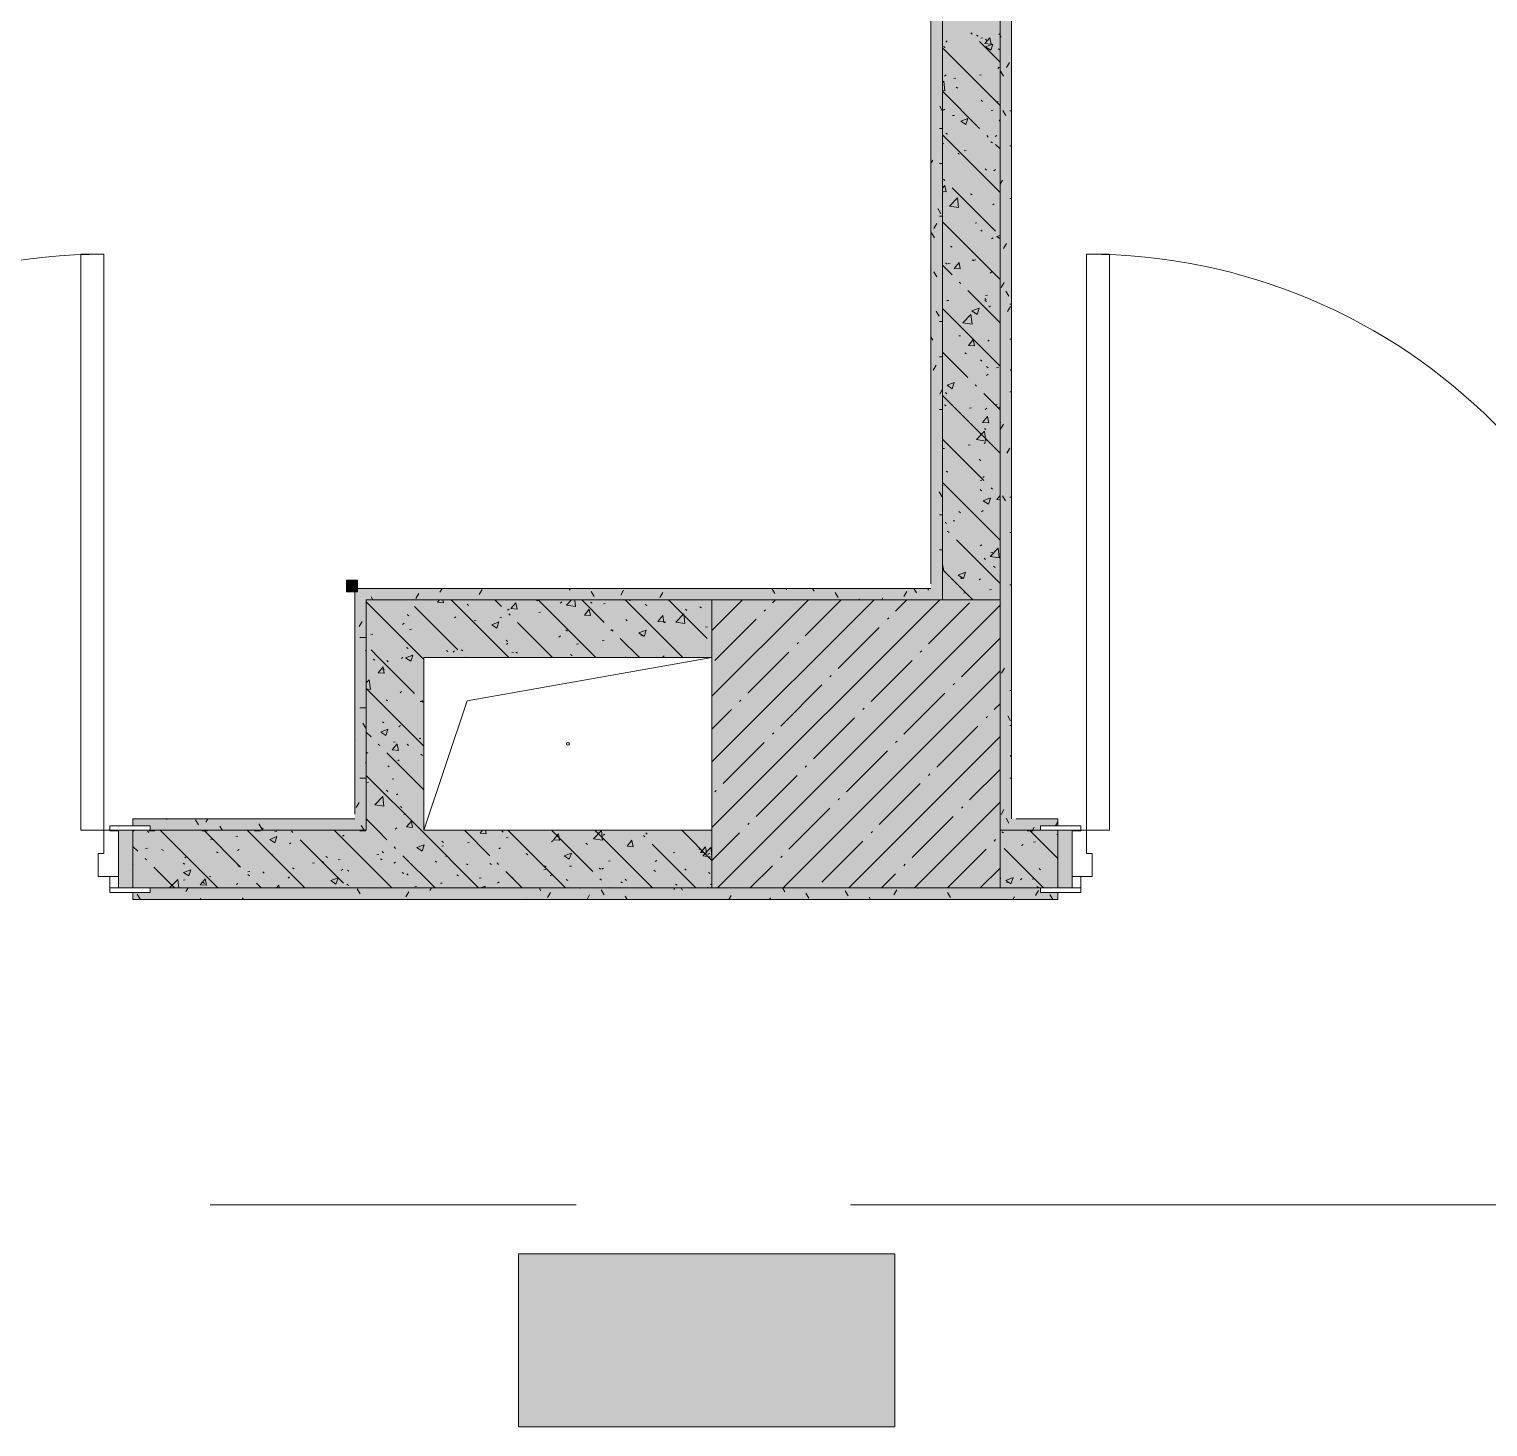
# Model space of a CAD drawing. Header units: millimetres. Extents: x -3817 to 677485, y -22715 to 103890.
# Drawn here: x 75808 to 78340, y 23676 to 26102 of the extents above; entities that cross this region are included whole.
import ezdxf

# ---------------------------------------------------------------- set-up
doc = ezdxf.new("R2010")
doc.units = ezdxf.units.MM
doc.layers.add('PDF _Геометрия', color=7, linetype='Continuous', true_color=0x1d1d1d)
doc.layers.add('PDF _Сплошная заливка', color=7, linetype='Continuous', true_color=0xffffff)

msp = doc.modelspace()

# ---------------------------------------------------------------- hatches: boundary and pattern name
at = {"layer": 'PDF _Сплошная заливка', "transparency": 33554559}
for points in [[(76393.3, 25111.4), (77373.3, 25111.4), (77373.3, 25131.3), (76373.3, 25131.3), (76373.3, 25111.4)], [(76493.3, 25011.3), (76993.3, 25011.3), (76993.3, 25111.4), (76393.3, 25111.4), (76393.3, 25011.3)], [(76993.3, 24611.4), (77493.3, 24611.4), (77493.3, 25111.4), (76993.3, 25111.4), (76993.3, 24753.5)], [(76393.3, 24711.3), (76493.3, 24711.3), (76493.3, 25011.3), (76393.3, 25011.3), (76393.3, 24753.5)]]:
    msp.add_hatch(color=256, dxfattribs=at).paths.add_polyline_path(points)
h = msp.add_hatch(color=256, dxfattribs=at)
h.paths.add_polyline_path([(82473.3, 24611.4), (82673.3, 24611.4), (82673.3, 24711.3), (82443.3, 24711.3), (82443.3, 24611.4)], flags=0)
h.paths.add_polyline_path([(77563.3, 24611.4), (77593.3, 24611.4), (77593.3, 24711.3), (77493.3, 24711.3), (77493.3, 24611.4)], flags=0)
h.paths.add_polyline_path([(75988.1, 24611.4), (76993.3, 24611.4), (76993.3, 24711.3), (75988.1, 24711.3)], flags=0)
h.paths.add_polyline_path([(74858.1, 24611.4), (74888.1, 24611.4), (74888.1, 24711.3), (74283.3, 24711.3), (74283.3, 24611.4)], flags=0)
h.paths.add_polyline_path([(81493.3, 24611.4), (81493.3, 24711.3), (81393.3, 24711.3), (81393.3, 24611.4), (81463.3, 24611.4)], flags=0)
h.paths.add_polyline_path([(80893.3, 24611.4), (80893.3, 24711.3), (78693.3, 24711.3), (78693.3, 24611.4), (80080.6, 24611.4)], flags=0)
h.paths.add_polyline_path([(73783.3, 24611.4), (73783.3, 24711.3), (71053.3, 24711.3), (71053.3, 24611.4), (72658.8, 24611.4)], flags=0)
h.paths.add_polyline_path([(69353.3, 24611.4), (69353.3, 24711.3), (68553.3, 24711.3), (68553.3, 24611.4), (69323.3, 24611.4)], flags=0)
h.paths.add_polyline_path([(70453.3, 24611.4), (70553.3, 24611.4), (70553.3, 24711.3), (70453.3, 24711.3)], flags=0)
h = msp.add_hatch(color=256, dxfattribs=at)
h.paths.add_polyline_path([(74858.1, 24711.3), (74858.1, 24719.3), (74888.1, 24719.3), (74888.1, 24731.3), (74303.3, 24731.3), (74303.3, 24711.3)], flags=0)
h.paths.add_polyline_path([(76373.3, 24711.3), (76373.3, 24731.3), (75988.1, 24731.3), (75988.1, 24719.3), (76018.1, 24719.3), (76018.1, 24711.3)], flags=0)
h = msp.add_hatch(color=256, dxfattribs=at)
h.paths.add_polyline_path([(78723.3, 24711.3), (80893.3, 24711.3), (80893.3, 24731.3), (78693.3, 24731.3), (78693.3, 24719.3), (78723.3, 24719.3), (78723.3, 24711.6)], flags=0)
h.paths.add_polyline_path([(77513.3, 24711.3), (77563.3, 24711.3), (77564.5, 24719.3), (77593.3, 24719.3), (77593.3, 24731.3), (77513.3, 24731.3)], flags=0)
h = msp.add_hatch(color=256, dxfattribs=at)
h.paths.add_polyline_path([(82573.3, 24591.3), (82573.3, 24611.4), (82473.3, 24611.4), (82473.3, 24603.3), (82443.3, 24603.3), (82443.3, 24591.3), (82553.3, 24591.3)], flags=0)
h.paths.add_polyline_path([(77111.9, 24591.3), (77593.3, 24591.3), (77593.3, 24603.3), (77563.3, 24603.3), (77563.3, 24611.4), (76018.1, 24611), (76018.1, 24603.3), (75988.1, 24603.3), (75988.1, 24591.3), (76993.3, 24591.3)], flags=0)
h.paths.add_polyline_path([(80080.6, 24591.3), (81493.3, 24591.3), (81493.3, 24603.3), (81463.3, 24603.3), (81463.3, 24611.4), (78723.3, 24611.4), (78723.3, 24603.3), (78693.3, 24603.3), (78693.3, 24591.3)], flags=0)
h.paths.add_polyline_path([(74888.1, 24591.3), (74888.1, 24603.3), (74858.1, 24603.3), (74858.1, 24611.4), (70483.3, 24611.4), (70483.3, 24603.3), (70453.3, 24603.3), (70453.3, 24591.3), (74858.1, 24591.3)], flags=0)
h.paths.add_polyline_path([(68553.3, 24591.3), (69353.3, 24591.3), (69353.3, 24603.3), (69323.3, 24603.3), (69323.3, 24611.4), (68553.3, 24611.4)], flags=0)

# ---------------------------------------------------------------- linework, layer by layer
at = {"layer": 'PDF _Геометрия', "color": 9, "lineweight": 9, "true_color": 0xc0c0c0}
for points in [[(77513.3, 28771.3), (77513.3, 28811.3), (77493.3, 28811.3), (77493.3, 24711.3), (77513.3, 24711.3), (77563.3, 24711.3), (77493.3, 24711.3), (77493.3, 28511.3), (77393.3, 28511.3), (77393.3, 25111.4)], [(76993.3, 24711.3), (76493.3, 24711.3), (76493.3, 25011.3), (76993.3, 25011.3), (76993.3, 25111.4), (76393.3, 25111.4), (76393.3, 25011.3), (76393.3, 24711.3), (76018.1, 24711.3), (76373.3, 24711.3), (76393.3, 24711.3), (76393.3, 25111.4), (77373.3, 25111.4), (77393.3, 25111.4), (77393.3, 28491.3), (77393.3, 28511.3), (76993.3, 28511.3), (76993.3, 28781.3), (76973.3, 28781.3), (76973.3, 28491.3), (76993.3, 28491.3)], [(76373.3, 25131.3), (76373.3, 25111.4)], [(75988.1, 24731.3), (75988.1, 24719.3)], [(75988.1, 24711.3), (75988.1, 24611.4)], [(77593.3, 24719.3), (77593.3, 24731.3), (77521.3, 24731.3)], [(77593.3, 24611.4), (77593.3, 24711.3)], [(75988.1, 24603.3), (75988.1, 24591.3), (77593.3, 24591.3), (77593.3, 24603.3)]]:
    msp.add_lwpolyline(points, dxfattribs=at)
at = {"layer": 'PDF _Геометрия', "color": 7, "lineweight": 9}
for points in [[(77513.3, 24731.3), (77513.3, 28763.3)], [(77373.3, 28491.3), (77373.3, 25139.3)], [(77373.3, 25131.3), (77352.3, 25131.3), (76373.3, 25131.3)], [(76373.3, 25111.4), (76373.3, 24739.3)], [(76493.3, 24711.3), (76568.3, 24936.3), (76993.3, 25011.3)], [(76373.3, 24731.3), (76352.3, 24731.3), (75988.1, 24731.3)]]:
    msp.add_lwpolyline(points, dxfattribs=at)
at = {"layer": 'PDF _Геометрия', "color": 252, "lineweight": 9, "true_color": 0x878787}
for points in [[(77399, 26079.5), (77401.6, 26081.6)], [(77445.1, 26093), (77442.6, 26095.5)], [(77452.4, 26091.7), (77455.3, 26089.9)], [(77493.3, 26044.8), (77457.7, 26080.5)], [(77459.7, 26086.2), (77463, 26086.6)], [(77477.7, 26075.8), (77467.1, 26076.8), (77475.7, 26087)], [(77467.8, 26084.5), (77470.2, 26082.2)], [(77477, 26065.1), (77468.1, 26071.1), (77480.6, 26075.9)], [(77477.7, 26075.8), (77475.7, 26086.9)], [(77477, 26065.1), (77480.6, 26075.8)], [(77491.3, 26092.8), (77493.3, 26094.3)], [(77493.3, 25969.4), (77393.3, 26069.4)], [(77395, 26071.9), (77397.8, 26070.1)], [(77489.9, 26067.9), (77492.7, 26066.1)], [(77489.2, 26033.7), (77491.8, 26035.7)], [(77393.3, 26009.4), (77395.6, 26011.8)], [(77397.6, 25994.8), (77395.6, 26011.7)], [(77396.8, 26020.3), (77399.5, 26022.4)], [(77412.9, 26016.1), (77416.2, 26016.5)], [(77417.1, 26001.4), (77419.9, 25999.6)], [(77457.4, 26021.9), (77460.7, 26022.4)], [(77393.3, 25995.5), (77397.5, 25994.9)], [(77457.7, 25929.6), (77393.3, 25994)], [(77460.4, 25978.4), (77462.9, 25976.1)], [(77487, 25974.5), (77489.7, 25976.5)], [(77394.6, 25961.1), (77397.3, 25963.2)], [(77410.6, 25951.8), (77413.9, 25952.2)], [(77478, 25960.7), (77481.3, 25961.1)], [(77433.7, 25936.2), (77424.9, 25942.2), (77437.3, 25947)], [(77433.7, 25936.2), (77437.3, 25946.9)], [(77493.3, 25942.9), (77491.8, 25943), (77493.3, 25944.8)], [(77493.3, 25818.5), (77393.3, 25918.5)], [(77393.3, 25902.5), (77395.1, 25904)], [(77399.3, 25921.6), (77401.8, 25919.3)], [(77472.7, 25914.5), (77470.2, 25917)], [(77477.3, 25906.5), (77480.2, 25904.7)], [(77484.8, 25915.3), (77487.5, 25917.3)], [(77493.3, 25894), (77485.3, 25901.9)], [(77419.9, 25886.6), (77422.7, 25884.8)], [(77431.2, 25890.5), (77434.5, 25891)], [(77467.2, 25859.3), (77469.7, 25857.1)], [(77482.7, 25856.1), (77485.3, 25858.1)], [(77393.3, 25825.6), (77397.5, 25830.7)], [(77397.3, 25839.1), (77394.8, 25841.6)], [(77399.6, 25819.5), (77397.5, 25830.6)], [(77485.3, 25751.1), (77409.9, 25826.5)], [(77393.3, 25820.1), (77399.5, 25819.5)], [(77393.3, 25817.7), (77394.1, 25818)], [(77393.3, 25815.5), (77394.1, 25818)], [(77421.1, 25792.3), (77405.3, 25794.7), (77419.1, 25809.1)], [(77421.1, 25792.2), (77419.2, 25809.1)], [(77442, 25816.1), (77444.8, 25814.3)], [(77480.5, 25796.9), (77483.2, 25798.9)], [(77493.3, 25667.6), (77393.3, 25767.6)], [(77449.9, 25765.1), (77453.2, 25765.5)], [(77459.9, 25753.2), (77462.4, 25751)], [(77407.3, 25725.3), (77410.2, 25723.5)], [(77478.3, 25737.7), (77481, 25739.8)], [(77493.3, 25737.9), (77487.7, 25741.7), (77493.3, 25743.8)], [(77398.8, 25696.4), (77401.3, 25694.1)], [(77403.1, 25694.9), (77406.5, 25695.4)], [(77424.2, 25685.8), (77413.6, 25686.7), (77422.2, 25696.9)], [(77424.2, 25685.7), (77422.2, 25696.9)], [(77444.8, 25701.4), (77447.7, 25699.6)], [(77447.7, 25700.8), (77451, 25701.2)], [(77409.9, 25675.6), (77393.3, 25692.2)], [(77476.2, 25678.5), (77478.8, 25680.6)], [(77425, 25660.5), (77422.5, 25663)], [(77493.3, 25592.2), (77437.5, 25648)], [(77400.9, 25630.7), (77404.2, 25631.1)], [(77466.7, 25634.2), (77469.2, 25631.9)], [(77466.9, 25630.9), (77469.7, 25629.1)], [(77468.2, 25639.5), (77471.5, 25640)], [(77474, 25619.3), (77476.7, 25621.4)], [(77493.3, 25516.8), (77393.3, 25616.8)], [(77444.7, 25589.6), (77428.9, 25592.1), (77442.7, 25606.5)], [(77444.7, 25589.6), (77442.7, 25606.5)], [(77453.3, 25606.8), (77444.5, 25612.7), (77456.9, 25617.5)], [(77453.3, 25606.7), (77457, 25617.5)], [(77421.5, 25569.4), (77424.8, 25569.8)], [(77448.9, 25552), (77438.3, 25553), (77446.8, 25563.2)], [(77448.9, 25552), (77446.8, 25563.1)], [(77471.9, 25560.1), (77474.5, 25562.2)], [(77437.5, 25497.1), (77393.3, 25541.4)], [(77432.3, 25540), (77435.1, 25538.2)], [(77459.4, 25528.1), (77461.8, 25525.8)], [(77469.7, 25501), (77472.4, 25503)], [(77469.8, 25516.1), (77472.6, 25514.3)], [(77487, 25514.1), (77490.3, 25514.5)], [(77398.3, 25471.3), (77400.8, 25469)], [(77410.1, 25477.8), (77401.2, 25483.8), (77413.7, 25488.6)], [(77410.1, 25477.8), (77413.7, 25488.5)], [(77452.6, 25482), (77450.1, 25484.5)], [(77493.3, 25441.4), (77465.2, 25469.4)], [(77493.3, 25365.9), (77393.3, 25465.9)], [(77396.9, 25449.6), (77399.7, 25447.8)], [(77440.2, 25443.9), (77443.5, 25444.4)], [(77467.5, 25441.8), (77470.2, 25443.8)], [(77484.7, 25449.8), (77488, 25450.2)], [(77491.8, 25445.6), (77493.3, 25444.7)], [(77473.6, 25418.3), (77462.9, 25419.2), (77471.5, 25429.4)], [(77473.6, 25418.2), (77471.5, 25429.4)], [(77468.3, 25387), (77452.4, 25389.5), (77466.3, 25403.9)], [(77466.2, 25409), (77468.7, 25406.8)], [(77468.3, 25387), (77466.3, 25403.8)], [(77465.2, 25318.6), (77393.3, 25390.5)], [(77393.4, 25373.8), (77396.7, 25374.3)], [(77437.9, 25379.7), (77441.3, 25380.1)], [(77465.4, 25382.6), (77468, 25384.6)], [(77457.2, 25354.8), (77460, 25353)], [(77493.3, 25215), (77393.3, 25315)], [(77399.8, 25334.9), (77402.6, 25333.1)], [(77458.5, 25318.4), (77461.8, 25318.8)], [(77463.2, 25323.4), (77465.9, 25325.4)], [(77393.3, 25309.8), (77394.5, 25310)], [(77458.8, 25303), (77461.3, 25300.7)], [(77480.3, 25303.5), (77477.8, 25306)], [(77493.3, 25285), (77487.6, 25285.5), (77493.3, 25292.2)], [(77493.3, 25290.5), (77492.9, 25290.9)], [(77421.8, 25264.4), (77424.6, 25262.6)], [(77461.1, 25264.2), (77463.7, 25266.2)], [(77472.9, 25277.3), (77464.1, 25283.3), (77476.5, 25288.1)], [(77473, 25277.3), (77476.6, 25288)], [(77397.8, 25246.1), (77400.2, 25243.8)], [(77411.7, 25248.3), (77415, 25248.7)], [(77404.9, 25228), (77402.3, 25230.6)], [(77492.9, 25140), (77417.4, 25215.5)], [(77458.9, 25205), (77461.6, 25207.1)], [(77476, 25186.8), (77489.9, 25201.3)], [(77477.2, 25192.9), (77480.6, 25193.4)], [(77491.8, 25184.3), (77489.9, 25201.2)], [(77393.3, 25173.1), (77393.3, 25173.1)], [(77395.4, 25161.9), (77393.3, 25173.1)], [(77446.1, 25111.4), (77393.3, 25164.2)], [(77465.7, 25183.9), (77468.1, 25181.6)], [(77476, 25186.8), (77491.8, 25184.4)], [(77482.1, 25169.5), (77484.9, 25167.7)], [(77393.3, 25162.2), (77395.4, 25162)], [(77429.7, 25148.4), (77420.8, 25154.4), (77433.3, 25159.1)], [(77424.7, 25149.7), (77427.5, 25147.9)], [(77429.7, 25148.3), (77433.3, 25159.1)], [(77456.7, 25145.8), (77459.4, 25147.9)], [(77430.5, 25122.8), (77433.8, 25123.3)], [(77475, 25128.7), (77478.3, 25129.1)], [(76493.3, 25008.1), (76490, 25011.3), (76393.3, 25108.1)], [(76552.4, 25024.4), (76477, 25099.8)], [(76527.3, 25106.3), (76516.7, 25107.3), (76520.1, 25111.4)], [(76527.3, 25106.3), (76526.4, 25111.4)], [(76640.9, 25011.3), (76540.9, 25111.4)], [(76568.2, 25103.7), (76570.7, 25101.5)], [(76627.9, 25099.8), (76616.3, 25111.4)], [(76638.6, 25093.3), (76641.2, 25095.4)], [(76643, 25084.7), (76640.5, 25087.2)], [(76654.9, 25095.2), (76644.2, 25096.1), (76652.8, 25106.3)], [(76654.9, 25095.1), (76652.8, 25106.3)], [(76687.4, 25111.2), (76690.2, 25109.4)], [(76791.7, 25011.3), (76691.7, 25111.4)], [(76692.5, 25089.6), (76695.9, 25090.1)], [(76729.8, 25105.8), (76732.5, 25107.9)], [(76756.4, 25099.5), (76740.6, 25101.9), (76749.6, 25111.4)], [(76756.4, 25099.4), (76755, 25111.4)], [(76806.4, 25072.1), (76767.2, 25111.4)], [(76782.4, 25084), (76771.8, 25085), (76780.3, 25095.2)], [(76782.4, 25084), (76780.4, 25095.1)], [(76782.3, 25107.2), (76785.2, 25105.4)], [(76804.8, 25104.4), (76808.1, 25104.9)], [(76942.6, 25011.3), (76842.6, 25111.4)], [(76849.3, 25110.3), (76852.7, 25110.7)], [(76877.2, 25103.2), (76880.1, 25101.4)], [(76984.9, 25044.5), (76918.1, 25111.4)], [(76947.2, 25094.9), (76949.7, 25092.6)], [(76972.2, 25099.2), (76975, 25097.4)], [(76456.4, 25068.6), (76459.1, 25070.6)], [(76464.5, 25085.9), (76467, 25083.7)], [(76546.2, 25080), (76548.9, 25082)], [(76580.7, 25074.9), (76584, 25075.3)], [(76619.8, 25062.2), (76611, 25068.1), (76623.5, 25072.9)], [(76619.9, 25062.1), (76623.5, 25072.9)], [(76625.2, 25080.8), (76628.5, 25081.2)], [(76716.3, 25011.3), (76655.5, 25072.1)], [(76843.5, 25077.1), (76846, 25074.8)], [(76909.9, 25072.9), (76899.3, 25073.8), (76907.9, 25084)], [(76909.9, 25072.8), (76907.9, 25084)], [(76909.8, 25071.4), (76912.5, 25073.4)], [(76946.1, 25070), (76930.3, 25072.5), (76944.2, 25086.9)], [(76946.1, 25070), (76944.2, 25086.9)], [(76982.2, 25063.8), (76985.5, 25064.2)], [(76401.1, 25051.3), (76404.4, 25051.7)], [(76468.4, 25060.1), (76471.7, 25060.6)], [(76636.1, 25041.5), (76638.6, 25039.2)], [(76727.7, 25046.6), (76730.3, 25048.7)], [(76739.8, 25059.3), (76742.3, 25057)], [(76802.6, 25040.2), (76805.9, 25040.6)], [(76817.5, 25058), (76820.2, 25060.1)], [(76821.5, 25057.1), (76819, 25059.6)], [(76867.2, 25011.3), (76834.1, 25044.5)], [(76875.4, 25047.9), (76866.5, 25053.9), (76879, 25058.7)], [(76869.9, 25049), (76873.2, 25049.5)], [(76875.4, 25047.9), (76879, 25058.6)], [(76477, 24948.9), (76414.6, 25011.3), (76401.6, 25024.4)], [(76454.2, 25009.4), (76456.8, 25011.3), (76456.9, 25011.5)], [(76470.5, 25004.8), (76461.6, 25010.8), (76463.1, 25011.3), (76474.1, 25015.6)], [(76463, 25028.4), (76465.8, 25026.6)], [(76470.5, 25004.8), (76472.7, 25011.3), (76474.1, 25015.5)], [(76532.5, 25023.7), (76534.9, 25021.4)], [(76544, 25020.8), (76546.7, 25022.8)], [(76557.9, 25024.4), (76560.7, 25022.6)], [(76565.5, 25011.3), (76565, 25011.8)], [(76636.4, 25034.1), (76639.1, 25036.2)], [(76645.8, 25019.5), (76649.1, 25019.9)], [(76652.8, 25020.4), (76655.6, 25018.6)], [(76747.7, 25016.4), (76750.5, 25014.6)], [(76758, 25034.3), (76761.4, 25034.7)], [(76842.6, 25012.4), (76844.2, 25011.3)], [(76907.7, 25012.2), (76910.3, 25014.2)], [(76405.5, 25008.5), (76408.4, 25006.7)], [(76424.5, 24983.8), (76413.8, 24984.7), (76422.4, 24994.9)], [(76421.6, 24990), (76424.9, 24990.4)], [(76424.5, 24983.7), (76422.4, 24994.8)], [(76428.8, 25005.9), (76431.2, 25003.6)], [(76393.3, 24967.2), (76398.5, 24972.6)], [(76400.5, 24955.6), (76398.5, 24972.5)], [(76493.3, 24857.2), (76393.3, 24957.2)], [(76393.3, 24956.8), (76400.4, 24955.7)], [(76427.6, 24938), (76430.4, 24936.2)], [(76452.1, 24950.2), (76454.7, 24952.3)], [(76492.1, 24933.9), (76489.6, 24936.4)], [(76487.1, 24934.7), (76490.5, 24935.1)], [(76418.3, 24881.9), (76430.8, 24886.6)], [(76421.4, 24899.8), (76423.9, 24897.6)], [(76427.2, 24875.8), (76430.8, 24886.6)], [(76449.9, 24891), (76452.6, 24893.1)], [(76401.6, 24873.5), (76393.3, 24881.8)], [(76416.7, 24858.4), (76414.2, 24860.9)], [(76418.3, 24881.9), (76427.2, 24875.9)], [(76449.1, 24850), (76438.5, 24850.9), (76447.1, 24861.2)], [(76440.4, 24864.5), (76443.7, 24865)], [(76449.2, 24850), (76447.1, 24861.1)], [(76464, 24860.8), (76466.5, 24858.5)], [(76484.9, 24870.4), (76488.2, 24870.8)], [(76393.3, 24847), (76395.8, 24845.4)], [(76493.3, 24781.8), (76429.2, 24845.8)], [(76487.9, 24843.2), (76490.7, 24841.4)], [(76430.5, 24823.3), (76433.3, 24821.5)], [(76447.8, 24831.9), (76450.4, 24833.9)], [(76588.3, 24611.4), (76488.3, 24711.3), (76393.3, 24806.3)], [(76393.6, 24794.4), (76396.9, 24794.8)], [(76438.1, 24800.3), (76441.4, 24800.7)], [(76424, 24753.1), (76408.2, 24755.5), (76422, 24770)], [(76424, 24753), (76422.1, 24769.9)], [(76428.2, 24780.8), (76430.7, 24778.5)], [(76445.6, 24772.7), (76448.3, 24774.7)], [(76452.5, 24752.8), (76455.3, 24751)], [(76458.7, 24739), (76462, 24739.4)], [(75988.5, 24709.6), (75990.8, 24711.3)], [(76013.5, 24709.6), (76015.9, 24707.3)], [(76135.7, 24611.4), (76035.7, 24711.3)], [(76175.3, 24647.2), (76111.1, 24711.3)], [(76286.5, 24611.4), (76186.5, 24711.3)], [(76234.5, 24709.5), (76237.8, 24709.9)], [(76265.8, 24707.5), (76263.3, 24710.1)], [(76437.4, 24611.4), (76337.4, 24711.3)], [(76429.2, 24695), (76412.9, 24711.3), (76393.3, 24731)], [(76393.3, 24730.4), (76394.6, 24730.6)], [(76443.4, 24713.5), (76446.1, 24715.5)], [(76473.8, 24716.3), (76463.2, 24717.2), (76471.8, 24727.4)], [(76473.8, 24716.2), (76471.8, 24727.4)], [(76607.8, 24667.3), (76563.7, 24711.3)], [(76601.3, 24705.1), (76590.7, 24706.1), (76595.2, 24711.3)], [(76601.4, 24705.1), (76600.2, 24711.3)], [(76628.3, 24710.3), (76630.7, 24708)], [(76739.1, 24611.4), (76639.1, 24711.3)], [(76786.3, 24639.7), (76714.6, 24711.3)], [(76803.5, 24694.2), (76787.7, 24696.7), (76801.6, 24711.1)], [(76890, 24611.4), (76790, 24711.3)], [(76803.5, 24694.2), (76801.6, 24711)], [(76993.3, 24658.9), (76940.9, 24711.3)], [(77496.6, 24708.7), (77499.4, 24706.9)], [(77593.3, 24662.4), (77544.3, 24711.3)], [(75996.8, 24674.9), (75988.1, 24683.5)], [(76122.7, 24694.8), (76126, 24695.2)], [(76167.2, 24700.6), (76170.5, 24701.1)], [(76234.5, 24689.6), (76225.7, 24695.6), (76238.1, 24700.4)], [(76234.6, 24689.6), (76238.2, 24700.3)], [(76259.8, 24687.6), (76262.5, 24689.7)], [(76353.8, 24619.5), (76278.4, 24695)], [(76352.1, 24701), (76354.8, 24703)], [(76444.3, 24679.9), (76441.8, 24682.4)], [(76490.1, 24675.4), (76481.2, 24681.3), (76493.7, 24686.1)], [(76490.1, 24675.3), (76493.7, 24686.1)], [(76524.2, 24683.7), (76527.5, 24684.1)], [(76524.6, 24692.5), (76527.1, 24690.2)], [(76568.7, 24689.5), (76572, 24690)], [(76636, 24698.4), (76639.4, 24698.8)], [(76714.7, 24691.5), (76717.4, 24693.6)], [(76728.9, 24694), (76718.2, 24694.9), (76726.8, 24705.1)], [(76728.9, 24693.9), (76726.8, 24705)], [(76774.6, 24689), (76777, 24686.8)], [(76804.5, 24702.9), (76807.2, 24704.9)], [(76856.4, 24682.8), (76845.8, 24683.7), (76854.3, 24694)], [(76856.4, 24682.7), (76854.4, 24693.9)], [(76876.8, 24700), (76874.3, 24702.5)], [(76878.3, 24706.8), (76880.7, 24704.6)], [(76964.8, 24612), (76889.4, 24687.4)], [(76983.9, 24671.6), (76973.3, 24672.6), (76981.9, 24682.8)], [(76983.9, 24671.6), (76981.9, 24682.7)], [(77530.7, 24684.8), (77533.4, 24686.9)], [(77551.3, 24690.9), (77554.6, 24691.4)], [(77591.5, 24704.7), (77593.3, 24703.5)], [(76011.8, 24659.8), (76009.3, 24662.3)], [(76010.4, 24680), (76013.7, 24680.4)], [(76038.2, 24678), (76041.1, 24676.2)], [(76078.7, 24663.7), (76081.4, 24665.8)], [(76133.1, 24674), (76136, 24672.2)], [(76170, 24676.2), (76172.6, 24678.3)], [(76228.1, 24670), (76230.9, 24668.2)], [(76317.2, 24656.9), (76319.7, 24654.6)], [(76323, 24665.9), (76325.8, 24664.1)], [(76344.5, 24660), (76347.9, 24660.4)], [(76411.9, 24668.9), (76415.2, 24669.3)], [(76417.9, 24661.9), (76420.7, 24660.1)], [(76420.9, 24674.7), (76423.4, 24672.4)], [(76512.9, 24611.4), (76456.9, 24667.3)], [(76512.8, 24657.9), (76515.6, 24656.1)], [(76531.1, 24665.7), (76533.7, 24667.7)], [(76623.4, 24679), (76626.1, 24681)], [(76670.9, 24671.2), (76673.4, 24669)], [(76745.6, 24661.1), (76736.7, 24667.1), (76749.2, 24671.9)], [(76745.6, 24661.1), (76749.2, 24671.8)], [(76813.4, 24657.8), (76816.7, 24658.2)], [(76894.7, 24657), (76897.4, 24659.1)], [(76925.7, 24672.5), (76929, 24673)], [(76970.2, 24678.4), (76973.5, 24678.8)], [(76993.3, 24664.8), (76977.5, 24667.2), (76991.3, 24681.7)], [(76986, 24669.6), (76988.7, 24671.6)], [(76993.3, 24665), (76991.3, 24681.6)], [(77568.9, 24611.4), (77500.4, 24679.9)], [(75988.1, 24651.7), (75989, 24652.4)], [(76060.3, 24611.4), (76024.4, 24647.2)], [(76075.7, 24654.1), (76078.5, 24652.3)], [(76085.1, 24632.3), (76076.3, 24638.2), (76088.8, 24643)], [(76085.2, 24632.2), (76088.8, 24643)], [(76170.6, 24650.1), (76173.5, 24648.3)], [(76187.7, 24639.4), (76191.1, 24639.8)], [(76190.4, 24632.1), (76187.9, 24634.6)], [(76213.5, 24639.1), (76216, 24636.8)], [(76265.5, 24646.1), (76268.4, 24644.3)], [(76300, 24654.1), (76303.4, 24654.6)], [(76350, 24641.8), (76352.6, 24643.8)], [(76360.5, 24642.1), (76363.3, 24640.3)], [(76441.3, 24654.3), (76443.9, 24656.3)], [(76455.4, 24638.1), (76458.2, 24636.2)], [(76463.5, 24635.6), (76466, 24633.4)], [(76550.3, 24634), (76553.1, 24632.2)], [(76567.2, 24653.4), (76569.7, 24651.2)], [(76607.7, 24653.9), (76610.5, 24652.1)], [(76622.9, 24652.2), (76620.3, 24654.7)], [(76663.7, 24611.4), (76635.4, 24639.7)], [(76701.5, 24643), (76704.9, 24643.5)], [(76702.6, 24649.9), (76705.4, 24648.1)], [(76712.6, 24632.3), (76715.2, 24634.4)], [(76746.1, 24648.9), (76749.4, 24649.3)], [(76797.5, 24645.9), (76800.4, 24644.1)], [(76802.4, 24643.7), (76805, 24645.8)], [(76892.4, 24641.9), (76895.3, 24640.1)], [(76946.2, 24644.6), (76948.6, 24642.3)], [(76987.4, 24637.9), (76990.2, 24636.1)], [(77561, 24645.3), (77563.4, 24643)], [(75988.4, 24627.1), (75988.1, 24628.8)], [(75988.1, 24627.2), (75988.4, 24627.2)], [(76054.8, 24611.4), (76052.3, 24611.8), (76066.1, 24626.2)], [(76067.8, 24611.4), (76066.1, 24626.1)], [(76075.9, 24624.6), (76079.2, 24625.1)], [(76115.9, 24616), (76105.3, 24616.9), (76113.8, 24627.2)], [(76109.8, 24621.3), (76112.3, 24619)], [(76115.9, 24615.9), (76113.9, 24627.1)], [(76120.4, 24630.5), (76123.7, 24630.9)], [(76167.8, 24617.1), (76170.5, 24619.1)], [(76211.1, 24611.4), (76202.9, 24619.5)], [(76237.5, 24611.4), (76241.4, 24616)], [(76242.2, 24611.4), (76241.4, 24615.9)], [(76257.6, 24628.4), (76260.3, 24630.5)], [(76340.7, 24618), (76331.8, 24624), (76344.3, 24628.8)], [(76340.7, 24618), (76344.3, 24628.7)], [(76359.8, 24617.8), (76362.3, 24615.6)], [(76477.4, 24613.5), (76480.7, 24614)], [(76521.9, 24619.4), (76525.2, 24619.8)], [(76589.3, 24628.3), (76592.6, 24628.7)], [(76591.5, 24611.4), (76599.8, 24614.5)], [(76598.8, 24611.4), (76599.8, 24614.5)], [(76621.3, 24619.8), (76623.9, 24621.9)], [(76645.2, 24630), (76648, 24628.2)], [(76740.1, 24626), (76742.9, 24624.2)], [(76801.4, 24624.6), (76798.9, 24627.1)], [(76814.6, 24611.4), (76814, 24612)], [(76835, 24622), (76837.9, 24620.2)], [(76842.5, 24626.8), (76844.9, 24624.5)], [(76929.9, 24618), (76932.8, 24616.2)], [(76985.1, 24611.4), (76986.5, 24612.4)], [(76990.8, 24617.1), (76993.3, 24617.5)], [(77494.1, 24627), (77493.3, 24631.3)], [(77512.1, 24618.4), (77503.3, 24624.4), (77515.8, 24629.2)], [(77504.5, 24620.8), (77507.9, 24621.3)], [(77512.2, 24618.4), (77515.8, 24629.1)], [(77528.6, 24625.6), (77531.2, 24627.7)], [(77549.1, 24626.7), (77552.4, 24627.1)], [(77556.8, 24613.8), (77559.7, 24612)]]:
    msp.add_lwpolyline(points, dxfattribs=at)
at = {"layer": 'PDF _Геометрия', "color": 253, "lineweight": 9, "true_color": 0x9b9b9b}
for points in [[(77495, 26088.2), (77493.3, 26091.3)], [(77499.1, 26020.2), (77494.1, 26028.9)], [(77509.4, 26043.9), (77504.4, 26035.2)], [(77393.3, 25959.7), (77388.5, 25968)], [(77503.2, 25952.2), (77498.1, 25960.9)], [(77510.1, 25960.1), (77513.3, 25960.1)], [(77388.1, 25929.6), (77393.3, 25929.6)], [(77393.3, 25898.7), (77392.6, 25899.9)], [(77510.1, 25899.1), (77513.3, 25899.1)], [(77376.4, 25874.3), (77373.3, 25869)], [(77388.1, 25868.6), (77393.3, 25868.6)], [(77497.2, 25839.8), (77493.3, 25833)], [(77510.1, 25807.7), (77513.3, 25807.7)], [(77390.5, 25781.6), (77385.5, 25790.3)], [(77388.1, 25777.2), (77393.3, 25777.2)], [(77379.4, 25739.9), (77374.3, 25748.6)], [(77383.4, 25764.7), (77378.4, 25756)], [(77504.3, 25730.1), (77499.2, 25721.4)], [(77383.4, 25671.9), (77378.4, 25680.6)], [(77500.2, 25662.1), (77495.2, 25653.4)], [(77508.3, 25638.4), (77503.3, 25647.1)], [(77511.3, 25620.4), (77506.3, 25611.7)], [(77510.1, 25624.8), (77513.3, 25624.8)], [(77387.5, 25603.8), (77382.5, 25612.6)], [(77388.1, 25594.3), (77393.3, 25594.3)], [(77376.4, 25562.2), (77373.3, 25567.6)], [(77510.1, 25563.8), (77513.3, 25563.8)], [(77382.3, 25518.9), (77377.3, 25510.2)], [(77388.1, 25533.3), (77393.3, 25533.3)], [(77513.3, 25508), (77511.5, 25511.1)], [(77393.3, 25476.9), (77388.5, 25468.6)], [(77510.1, 25472.4), (77513.3, 25472.4)], [(77388.1, 25441.9), (77393.3, 25441.9)], [(77494.2, 25419.1), (77493.3, 25420.7)], [(77499.1, 25416.3), (77494.1, 25407.6)], [(77373.4, 25384.5), (77373.3, 25384.7)], [(77510.2, 25374.7), (77505.2, 25366)], [(77392.7, 25290.1), (77387.7, 25298.8)], [(77393.3, 25294), (77391.5, 25290.9)], [(77502.4, 25283), (77497.3, 25291.7)], [(77510.1, 25289.5), (77513.3, 25289.5)], [(77388.1, 25259), (77393.3, 25259)], [(77510.1, 25228.5), (77513.3, 25228.5)], [(77388.1, 25198.1), (77393.3, 25198.1)], [(76404.8, 25111.4), (76401.7, 25116.7)], [(76484.6, 25122.2), (76479.5, 25113.5)], [(76525.1, 25131.3), (76521.2, 25124.6)], [(76594.2, 25129.3), (76589.2, 25120.5)], [(76746.9, 25128.4), (76745.2, 25131.3)], [(76788.6, 25117.3), (76783.5, 25126)], [(76840, 25128.2), (76834.9, 25119.5)], [(76908, 25124.1), (76903, 25115.4)], [(77102.3, 25122.4), (77097.3, 25131.2)], [(77123.4, 25131.3), (77122.3, 25129.5)], [(77170.4, 25126.5), (77167.6, 25131.3)], [(77212, 25115.4), (77207, 25124.1)], [(77249.5, 25111.4), (77248.6, 25112.9)], [(77289.8, 25114.8), (77287.8, 25111.4)], [(77331.4, 25126), (77326.4, 25117.3)], [(77348.1, 25123.5), (77343.6, 25131.3)], [(77369.7, 25131.3), (77368.1, 25128.4)], [(77510.1, 25137.1), (77513.3, 25137.1)], [(77493.9, 25102.6), (77493.3, 25101.4)], [(76386.1, 25073.5), (76381, 25064.8)], [(76382.3, 25045.7), (76392.4, 25045.7)], [(76393.3, 25025), (76392.2, 25023.1)], [(77501, 24992.9), (77496, 24984.2)], [(77510.1, 24954.2), (77513.3, 24954.2)], [(76382.3, 24923.7), (76392.4, 24923.7)], [(76392.6, 24888.7), (76387.6, 24897.4)], [(77511.6, 24901.2), (77506.6, 24909.9)], [(77510.1, 24893.3), (77513.3, 24893.3)], [(76373.8, 24869.4), (76373.3, 24868.4)], [(77513.3, 24837.4), (77510.7, 24841.9)], [(76393.3, 24826.6), (76391.7, 24829.3)], [(76382.3, 24801.8), (76392.4, 24801.8)], [(77510.1, 24801.8), (77513.3, 24801.8)], [(76380.9, 24759.7), (76375.9, 24751)], [(77499.9, 24747.2), (77494.9, 24738.5)], [(76016.5, 24710.4), (76026.6, 24710.4)], [(76047.8, 24731.3), (76046.8, 24729.8)], [(76102.3, 24721), (76097.2, 24729.7)], [(76108, 24710.4), (76118, 24710.4)], [(76118.1, 24731.3), (76114.9, 24725.7)], [(76143, 24711.3), (76138.9, 24718.6)], [(76199.4, 24710.4), (76209.5, 24710.4)], [(76211.9, 24713.9), (76206.9, 24722.7)], [(76214.3, 24715.1), (76212.2, 24711.3)], [(76248.6, 24711.3), (76248.5, 24711.5)], [(76382.3, 24710.4), (76392.4, 24710.4)], [(76389.4, 24711.3), (76384.6, 24719.7)], [(77508.6, 24723.5), (77503.6, 24732.2)], [(77540.5, 24710.4), (77550.6, 24710.4)], [(77552.7, 24716.7), (77549.6, 24711.3)], [(77593.3, 24726), (77589.4, 24719.3)], [(76084.1, 24611.4), (76080.3, 24604.9)], [(76382.6, 24601.3), (76377.5, 24610)], [(76506.4, 24611.4), (76503.8, 24606.8)], [(76696.3, 24606.5), (76693.5, 24611.4)], [(76764.4, 24610.6), (76763.9, 24611.4)], [(76806, 24599.4), (76801, 24608.1)], [(76928.7, 24611.4), (76927.2, 24608.7)], [(76942.1, 24607.6), (76939.9, 24611.4)], [(77119.8, 24604.6), (77115.9, 24611.4)], [(77229.4, 24597.5), (77224.4, 24606.2)], [(77314, 24608.1), (77309, 24599.4)], [(77351.1, 24611.4), (77350.6, 24610.6)], [(77559.8, 24607), (77554.7, 24598.3)], [(76000.8, 24592), (75995.7, 24600.7)], [(76106.7, 24591.3), (76105.4, 24593.7)], [(76179.8, 24594.3), (76178.1, 24591.3)], [(76467.1, 24604.3), (76462.1, 24595.6)], [(76671.2, 24592.1), (76670.8, 24591.3)], [(76712.9, 24603.2), (76707.9, 24594.5)], [(76780.9, 24599.1), (76776.4, 24591.3)], [(76845.8, 24591.3), (76842.6, 24596.9)], [(77026.6, 24598), (77022.8, 24591.3)], [(77094.7, 24594), (77093.2, 24591.3)], [(77161.4, 24593.4), (77156.4, 24602.1)], [(77268.2, 24591.3), (77266, 24595.1)], [(77407.1, 24594.5), (77402.1, 24603.2)], [(77518.1, 24595.9), (77515.5, 24591.3)], [(77584.8, 24591.5), (77579.8, 24600.2)]]:
    msp.add_lwpolyline(points, dxfattribs=at)
at = {"layer": 'PDF _Геометрия', "color": 253, "lineweight": 13, "true_color": 0xaaaaaa}
for points in [[(75938.1, 25711.3), (75898.1, 25711.3), (75898.1, 24711.3), (75938.1, 24711.3)], [(77643.3, 25711.3), (77643.3, 24711.3), (77683.3, 24711.3), (77683.3, 25711.3)], [(75938.1, 24711.3), (75938.1, 24671.3), (75928.1, 24671.3), (75928.1, 24631.3), (75963.1, 24631.3), (75963.1, 24711.3)], [(75948.1, 24711.3), (76018.1, 24711.3), (76018.1, 24719.3), (75948.1, 24719.3)], [(75948.1, 24710.3), (75963.1, 24710.3), (75963.1, 24711.3), (75948.1, 24711.3)], [(75963.1, 24611.4), (75988.1, 24611.4), (75988.1, 24711.3), (75963.1, 24711.3)], [(77633.3, 24711.3), (77633.3, 24719.3), (77563.3, 24719.3), (77563.3, 24711.3)], [(77618.3, 24611.4), (77618.3, 24711.3), (77593.3, 24711.3), (77593.3, 24611.4)], [(77643.3, 24711.3), (77618.3, 24711.3), (77618.3, 24631.3), (77653.3, 24631.3), (77653.3, 24671.3), (77643.3, 24671.3)], [(77633.3, 24710.3), (77633.3, 24711.3), (77618.3, 24711.3), (77618.3, 24710.3)], [(75948.1, 24611.4), (75963.1, 24611.4), (75963.1, 24631.3), (75948.1, 24631.3)], [(75948.1, 24603.3), (76018.1, 24603.3), (76018.1, 24611.4), (75948.1, 24611.4)], [(77633.3, 24603.3), (77633.3, 24611.4), (77563.3, 24611.4), (77563.3, 24603.3)], [(77633.3, 24611.4), (77633.3, 24631.3), (77618.3, 24631.3), (77618.3, 24611.4)]]:
    msp.add_lwpolyline(points, close=True, dxfattribs=at)
at = {"layer": 'PDF _Геометрия', "color": 7, "lineweight": 20}
msp.add_lwpolyline([(76358.8, 25125.3), (76378.3, 25125.3), (76378.3, 25145.4), (76358.8, 25145.4)], close=True, dxfattribs=at)
at = {"layer": 'PDF _Геометрия', "lineweight": 9}
for points in [[(76993.3, 25058.2), (77046.4, 25111.4)], [(76993.3, 24944.2), (77160.5, 25111.4)], [(76993.3, 24830.1), (77274.5, 25111.4)], [(76993.3, 24716.1), (77388.6, 25111.4)], [(77002.6, 24611.4), (77493.3, 25102)], [(77083.9, 25091.9), (77086.3, 25094.2)], [(77098.2, 25106.1), (77103.4, 25111.4)], [(77155.2, 25049.1), (77217.5, 25111.4)], [(77312, 25091.9), (77331.5, 25111.4)], [(77369.1, 25034.8), (77440.4, 25106.1)], [(76998.4, 25006.3), (77069.7, 25077.6)], [(77212.3, 24992.1), (77283.5, 25063.3)], [(77297.8, 25077.6), (77300.2, 25080)], [(77141, 25034.8), (77143.3, 25037.2)], [(77426.1, 24977.8), (77493.3, 25045)], [(77055.4, 24949.3), (77126.7, 25020.6)], [(77354.8, 25020.6), (77357.2, 25023)], [(77116.7, 24611.4), (77493.3, 24988)], [(77269.3, 24935), (77340.6, 25006.3)], [(77112.5, 24892.3), (77183.7, 24963.6)], [(77198, 24977.8), (77200.4, 24980.2)], [(77411.8, 24963.6), (77414.2, 24965.9)], [(77041.2, 24935), (77043.5, 24937.4)], [(77326.3, 24878), (77397.6, 24949.3)], [(76993.3, 24887.1), (77026.9, 24920.8)], [(77255, 24920.8), (77257.4, 24923.2)], [(77483.1, 24920.8), (77493.3, 24930.9)], [(77169.5, 24835.2), (77240.8, 24906.5)], [(77383.3, 24821), (77454.6, 24892.3)], [(77468.9, 24906.5), (77471.2, 24908.9)], [(77012.7, 24792.5), (77083.9, 24863.8)], [(77098.2, 24878), (77100.6, 24880.4)], [(77230.7, 24611.4), (77493.3, 24873.9)], [(77312, 24863.8), (77314.4, 24866.1)], [(77226.5, 24778.2), (77297.8, 24849.5)], [(77155.2, 24821), (77157.6, 24823.4)], [(77369.1, 24806.7), (77371.4, 24809.1)], [(77440.4, 24764), (77493.3, 24816.9)], [(77069.7, 24735.5), (77141, 24806.7)], [(77283.5, 24721.2), (77354.8, 24792.5)], [(76998.4, 24778.2), (77000.8, 24780.6)], [(77212.3, 24764), (77214.6, 24766.3)], [(77344.8, 24611.4), (77493.3, 24759.9)], [(77126.7, 24678.4), (77198, 24749.7)], [(77340.6, 24664.2), (77411.8, 24735.5)], [(77426.1, 24749.7), (77428.5, 24752.1)], [(77055.4, 24721.2), (77057.8, 24723.6)], [(77269.3, 24706.9), (77271.6, 24709.3)], [(76993.3, 24659), (77041.2, 24706.9)], [(77183.7, 24621.4), (77255, 24692.7)], [(77483.1, 24692.7), (77485.5, 24695.1)], [(77112.5, 24664.2), (77114.8, 24666.5)], [(77401.8, 24611.4), (77468.9, 24678.4)], [(77059.6, 24611.4), (77098.2, 24649.9)], [(77287.7, 24611.4), (77312, 24635.7)], [(77326.3, 24649.9), (77328.7, 24652.3)], [(77458.8, 24611.4), (77493.3, 24645.8)]]:
    msp.add_lwpolyline(points, dxfattribs=at)
at = {"layer": 'PDF _Геометрия', "color": 7, "lineweight": 9}
for points in [[(77493.3, 25111.4), (76993.3, 25111.4), (76993.3, 24611.4), (77493.3, 24611.4)], [(76993.3, 25011.3), (76993.3, 24711.3), (76493.3, 24711.3), (76493.3, 25011.3)], [(76993.3, 25011.3), (76493.3, 25011.3), (76493.3, 24711.3), (76993.3, 24711.3)], [(77310.6, 23976), (76657.5, 23976), (76657.5, 23676), (77310.6, 23676)]]:
    msp.add_lwpolyline(points, close=True, dxfattribs=at)
at = {"layer": 'PDF _Геометрия', "color": 9, "lineweight": 9, "true_color": 0xc0c0c0}
msp.add_lwpolyline([(76018.1, 24611.4), (77563.3, 24611.4)], close=True, dxfattribs=at)
at = {"layer": 'PDF _Геометрия', "color": 253, "lineweight": 9, "true_color": 0xaaaaaa}
for points in [[(76122.6, 24061.3), (76757.6, 24061.3)], [(77233.8, 24061.3), (78821.3, 24061.3)]]:
    msp.add_lwpolyline(points, dxfattribs=at)
at = {"layer": 'PDF _Геометрия', "color": 7, "lineweight": 9}
msp.add_circle((76743.3, 24861.4), 2.5, dxfattribs=at)
at = {"layer": 'PDF _Геометрия', "color": 253, "lineweight": 9, "true_color": 0xaaaaaa}
for centre, start, end in [((75938.1, 24711.3), 90.0001, 179.9999), ((77643.3, 24711.3), 360, 90)]:
    msp.add_arc(centre, 1000, start, end, dxfattribs=at)
at = {"layer": 'PDF _Сплошная заливка', "lineweight": 35, "transparency": 33554559}
for points in [[(77513.3, 24711.3), (77513.3, 28811.3), (77493.3, 24711.3), (77493.3, 28811.3)], [(77493.3, 25111.4), (77493.3, 28511.3), (77393.3, 25111.4), (77393.3, 28511.3)], [(77393.3, 25111.4), (77393.3, 28491.3), (77373.3, 25111.4), (77373.3, 28491.3)], [(76393.3, 24711.3), (76393.3, 25111.4), (76373.3, 24711.3), (76373.3, 25111.4)], [(75988.1, 24611.4), (75988.1, 24711.3), (75963.1, 24611.4), (75963.1, 24711.3)], [(77618.3, 24611.4), (77618.3, 24711.3), (77593.3, 24611.4), (77593.3, 24711.3)]]:
    msp.add_solid(points, dxfattribs=at)
at = {"layer": 'PDF _Сплошная заливка', "color": 1, "lineweight": 35, "transparency": 33554559}
msp.add_solid([(76378.3, 25125.3), (76378.3, 25145.4), (76358.8, 25125.3), (76358.8, 25145.4)], dxfattribs=at)
at = {"layer": 'PDF _Сплошная заливка', "lineweight": 9, "transparency": 33554559}
msp.add_solid([(77310.6, 23976), (76657.5, 23976), (77310.6, 23676), (76657.5, 23676)], dxfattribs=at)

doc.saveas('drawing.dxf')
